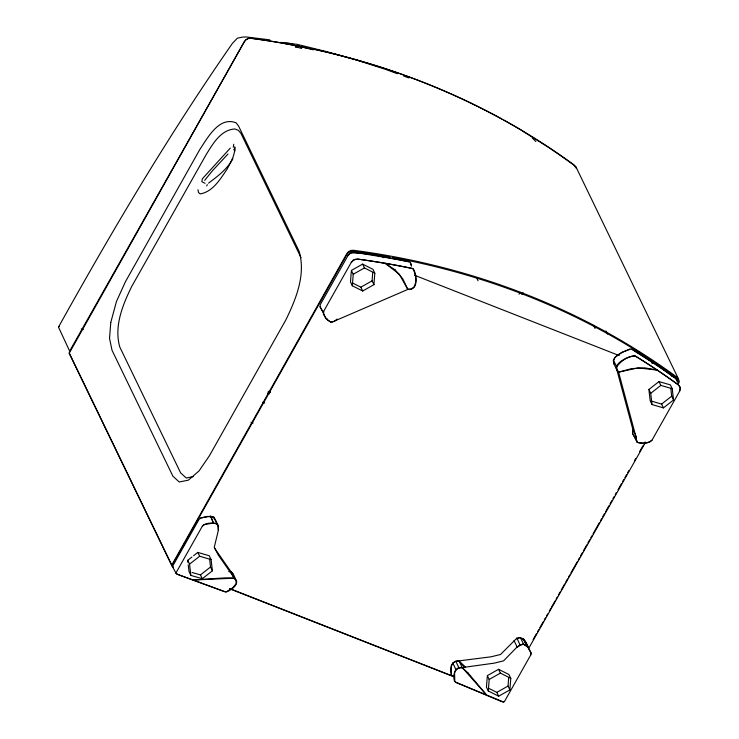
<?xml version="1.0" encoding="UTF-8"?>
<svg xmlns="http://www.w3.org/2000/svg" width="739" height="739" viewBox="0 0 739 739"><rect width="100%" height="100%" fill="white"/><g stroke="black" fill="none" stroke-linecap="round" stroke-linejoin="round"><path stroke-width="1.11" d="M351.284 271.49L350.489 281.984L352.337 285.799L362.701 291.009L373.934 284.672L374.802 273.134L372.955 269.319L362.6 264.109L351.367 270.437L353.214 274.261L352.337 285.799M373.934 284.672L372.087 280.857L372.724 272.46M487.26 676.684L486.465 687.178L488.313 690.993L498.668 696.203L509.901 689.875L510.778 678.328L508.931 674.513L498.566 669.303L487.334 675.631L489.181 679.455L488.313 690.993M509.901 689.875L508.053 686.051L508.691 677.663M652.029 440.121C648.436 443.418 642.163 443.834 637.655 442.412L635.863 439.751L636.297 436.407M218.088 529.891L218.532 526.565L215.502 519.831L213.82 517.235L210.476 516.219L213.423 522.972L216.739 523.905L218.532 526.565M635.863 439.751L632.51 433.294L632.99 429.913L616.271 367.652M233.302 147.237L233.727 144.234M679.612 391.254L680.259 387.799L678.494 384.991A781.788 677.044 -25.8 0 0 657.147 370.045A781.197 676.536 -25.8 0 0 635.106 355.921C629.295 355.413 609.777 364.53 618.589 372.16L635.891 436.573L636.852 442.356C641.609 443.372 648.158 444.139 651.9 440.361L679.612 391.254L680.323 388.963L679.926 386.728L678.494 384.991A781.456 676.758 -25.8 0 0 635.337 356.078C628.399 355.699 620.649 361.14 616.816 366.756L616.973 369.86L619.033 372.096M678.199 383.587L678.91 381.287L678.513 379.052L576.032 167.06L574.628 165.36A774.694 670.91 -25.8 0 0 250.9 38.299L248.424 38.483L246.069 39.666L244.397 41.578L69.66 351.108L58.723 327.617A5.783 1.811 29.4 0 1 59.499 326.37M678.245 384.585L678.956 382.285L678.559 380.049L677.136 378.313A774.694 670.901 -25.8 0 0 392.28 257.394M323.691 311.258C322.832 315.571 326.924 320.356 330.739 321.955L334.342 321.419L337.15 319.008M530.694 655.05L530.916 652.934L523.351 638.893L526.048 642.394L528.108 647.392M206.689 185.969L207.29 184.602M453.136 676.194L451.427 674.873C449.432 669.358 451.603 659.622 459.131 661.22L462.429 667.899L459.039 668.01L456.065 669.885L454.568 672.869L454.781 681.266L455.455 682.125L503.573 702.05L504.497 701.459L530.833 654.809L531.045 652.703L528.117 647.327L523.092 643.863L517.134 646.939L503.619 660.832L494.197 663.151L462.208 667.576C454.651 665.978 452.564 675.705 454.503 681.229L456.212 682.55L500.118 700.941L502.908 701.958L504.497 701.459M232.905 158.636C227.418 169.055 217.756 176.205 208.555 183.133M514.058 640.574L517.235 647.299L520.044 644.898L523.655 644.362L526.611 645.886L523.434 639.041L520.358 637.545L516.884 638.117L500.543 654.477L491.13 656.795L455.806 661.276L452.813 663.031L451.215 665.941L451.427 674.873M171.799 566.056L346.914 254.549L348.577 252.627L350.896 251.454L353.408 251.26A774.694 670.901 -25.8 0 1 390.007 256.978M58.677 326.749C112.54 229.958 169.074 134.443 232.351 43.462L237.358 38.188L242.457 37.107L246.069 36.95L269.8 39.851M176.196 573.566L176.159 572.586L202.486 525.946C206.227 522.168 212.777 522.926 217.534 523.951L218.495 529.734L214.264 547.276L218.125 554.795L234.42 578.175C241.173 583.117 231.335 590.193 226.707 591.828L225.487 591.939L177.434 574.323L176.196 573.566L172.732 567.053L172.686 566.074L199.022 519.434L200.823 517.947L210.661 516.173L213.423 522.972L204.167 524.699L202.357 526.186M410.708 262.982L411.531 266.077L410.034 262.123L400.002 259.832L354.489 252.304L351.976 252.489L349.649 253.662L347.977 255.574L320.255 304.68L320.042 306.787L323.312 312.486M351.274 262.391L323.553 311.498L323.34 313.604L326.268 318.98L331.294 322.435L407.808 289.439C418.579 290.796 417.092 274.917 413.332 268.941L412.297 268.469A781.178 676.518 -25.8 0 0 385.195 263.315A781.751 677.016 -25.8 0 0 357.787 259.121L355.274 259.306L352.946 260.479L351.274 262.391L354.055 259.777L357.787 259.121A781.437 676.748 -25.8 0 1 412.011 268.423L413.055 268.904C415.734 274.261 417.119 281.661 413.951 287.138L410.986 289.014L407.586 289.115M519.055 294.196L520.108 292.33M627.734 472.591L628.852 470.614M634.459 460.72L635.586 458.743M639.512 451.825L642.875 445.885M643.992 443.908L645.119 441.931M551.562 607.07L554.98 601.047M556.116 599.043L557.252 597.038M558.388 595.024L560.088 592.022M561.224 590.008L564.642 583.986M565.778 581.981L567.478 578.97M568.614 576.965L569.751 574.96M570.896 572.947L577.141 561.908M578.286 559.903L579.422 557.899M580.558 555.885L582.258 552.874M583.394 550.869L586.812 544.846M587.948 542.842L589.648 539.83M590.784 537.826L591.921 535.812M593.057 533.807L599.311 522.769M600.447 520.764L601.583 518.76M602.719 516.746L604.428 513.734M605.564 511.73L608.973 505.707M610.109 503.702L611.818 500.691M612.954 498.686L614.091 496.673M615.227 494.668L616.363 492.664M618.072 489.652L621.481 483.629M622.617 481.625L623.753 479.611M624.889 477.606L626.598 474.595M528.644 648.454L645.258 442.772M533.105 639.531L536.459 633.637M537.576 631.669L538.694 629.702M539.812 627.734L543.174 621.841M544.292 619.873L545.41 617.906M546.527 615.938L547.645 613.97M549.317 611.024L550.998 608.077M616.465 368.918L613.619 363.32L613.361 360.262L615.033 357.371L621.979 352.327L631.115 348.891L654.246 363.385L675.594 378.331L677.026 380.058L677.423 382.294M521.965 294.473L523.11 292.718M204.685 180.353L212.444 170.774L228.018 153.989M230.309 148.086L202.31 178.838L201.886 181.729L205.054 183.29M347.977 255.574L350.757 252.96C370.23 252.627 389.721 258.613 409 261.652M187.974 562.582L187.715 560.328L191.928 557.03M193.609 555.71L197.821 552.412L209.239 555.746L211.086 559.571L212.389 570.822L202.283 578.739L190.865 575.395L189.018 571.58L188.233 564.827M190.865 575.395L189.553 564.143L199.669 556.227L211.086 559.571M192.131 572.494L200.435 574.914L210.541 567.007L209.627 559.127M648.879 389.49L658.985 381.573L670.402 384.908L672.25 388.732L673.552 399.984L663.446 407.9L652.029 404.556L650.181 400.741L648.879 389.49L650.726 393.305L652.029 404.556M650.726 393.305L660.832 385.388L672.25 388.732M651.216 401.046L661.599 404.076L671.714 396.159L670.8 388.289M353.214 274.261L364.447 267.924L374.802 273.134M352.374 282.926L360.854 287.185L372.087 280.857M489.181 679.455L500.414 673.118L510.778 678.328M489.292 688.6L496.82 692.388L508.053 686.051M517.041 639.041L520.016 637.508M629.896 349.002C624.27 351.681 609.86 356.022 614.46 364.558M200.823 517.947L207.668 516.404L214.07 517.429L214.384 519.36M193.369 476.581L186.246 478.013L180.63 472.877L119.792 347.016C113.871 326.315 122.674 304.93 131.708 286.483L206.31 154.359C213.026 143.689 220.767 129.778 234.91 128.965L238.383 130.341L240.923 133.362L301.032 257.689M295.341 46.982L298.685 46.326L295.388 46.733L301.688 48.469M225.275 591.791L226.494 591.671L232.646 587.856L236.203 583.598C236.037 579.33 234.272 574.489 230.947 571.663L214.652 548.283M250.9 38.299L248.387 38.493L246.032 39.694L244.397 41.587L69.29 353.094L171.753 565.058L346.859 253.542L348.531 251.62L350.849 250.456L353.362 250.262A774.694 670.91 -25.8 0 1 677.09 377.315L678.513 379.052M288.404 43.583L296.653 44.238L326.61 51.628L355.958 59.896L384.807 69.096M228.72 571.589L230.947 571.663L233.016 573.834L233.358 575.395M280.534 42.409L286.778 42.733L292.893 43.989M651.992 363.135L654.246 363.385L652.158 363.025M285.642 43.73L314.703 49.541M296.616 45.735L313.271 49.818M81.262 328.975L83.331 329.649M385.85 69.484L397.36 73.706M403.642 76.006L408.87 77.928M224.397 591.569L179.411 575.081L176.704 573.935L176.159 572.586M353.408 251.26L357.694 252.941M414.514 275.241L619.254 355.598M671.779 376.206L677.136 378.313M268.248 391.273L270.354 392.104M268.386 391.568L270.492 392.391M267.463 392.945L269.587 393.804M262.557 402.265L264.664 403.097M250.937 422.255L253.08 423.096M229.875 588.66L452.989 676.231M229.681 588.771L452.61 676.259M522.621 131.145L546.509 146.11A776.467 672.407 -25.8 0 1 573.658 164.991L575.09 166.709M632.205 349.261L661.442 368.281L675.594 378.331L677.358 381.139M381.906 256.498L383.717 257.708M522.528 639.235L525.041 640.972L527.979 646.348M532.274 137.934L535.84 141.546M465.099 666.744L459.131 661.22L464.933 667.474M233.977 578.24L236.046 580.494M632.51 433.294L637.24 441.645M233.783 149.278L234.623 150.821M320.042 306.787L322.971 312.163M616.816 366.756L613.361 360.262M635.78 435.4L632.99 429.913L633.305 431.844M326.795 318.5L327.774 320.421M523.655 644.362L520.358 637.545M459.039 668.01L455.806 661.276M520.044 644.898L516.884 638.117M671.714 396.159L673.552 399.984M658.985 381.573L660.832 385.388M661.599 404.076L663.446 407.9M605.943 330.943L607.44 334.037M593.565 325.382L595.071 328.495M477.052 278.705L478.05 280.774M362.6 264.109L364.447 267.924M360.854 287.185L362.701 291.009M498.566 669.303L500.414 673.118M496.82 692.388L498.668 696.203M230.947 571.663L233.561 577.288M210.541 567.007L212.389 570.822M197.821 552.412L199.669 556.227M200.435 574.914L202.283 578.739M187.715 560.328L189.553 564.143M69.013 352.983L171.956 565.926M456.065 669.885L452.813 663.031M213.82 517.235L216.739 523.905M172.686 566.074L173.231 567.423M197.978 189.711L198.486 192.482L200.186 193.923C212.971 191.706 220.268 179.078 227.049 169.231C230.697 162.303 235.224 155.042 234.762 146.895L234.78 151.172M576.032 167.06L576.309 168.603M250.909 38.271A776.467 672.444 -25.8 0 1 285.651 43.703M314.777 49.347A774.481 670.846 -25.8 0 1 423.198 82.297A774.481 670.836 -25.8 0 1 501.855 119.09M503.869 120.189A774.481 670.836 -25.8 0 1 522.704 131.025M110.776 322.435L109.529 338.379L112.042 350.323L172.889 476.175L179.235 481.985L188.417 480.138L199.05 470.909L209.47 455.677L285.79 320.024C295.979 299.119 305.928 274.908 299.203 251.482L238.595 126.11L236.166 122.877C219.224 115.931 207.576 137.925 199.789 149.537L125.418 281.753L116.448 301.494L110.776 322.435M631.494 368.641L618.589 372.16L637.988 367.92L657.147 370.045L644.63 367.846L631.494 368.641M212.379 578.665L193.59 580.004L234.42 578.175L225.515 577.87L212.379 578.665M395.208 269.957L385.195 263.315L399.374 274.271L407.808 289.439L402.838 278.908L395.208 269.957M468.166 673.1L462.208 667.576L486.539 694.974L468.166 673.1"/></g></svg>
